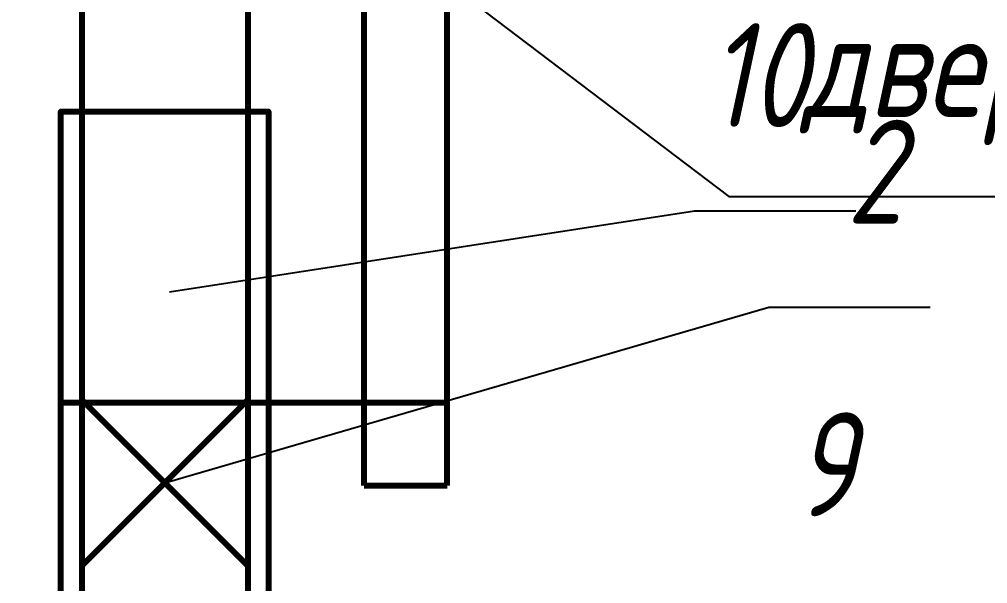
# Model space of a CAD drawing. Header units: millimetres. Extents: x -92220 to 11040, y -5929 to 27498.
# Drawn here: x 513 to 629.5, y 983 to 1050.9 of the extents above; entities that cross this region are included whole.
import ezdxf

# ---------------------------------------------------------------- set-up
doc = ezdxf.new("R2010")
doc.units = ezdxf.units.MM
for name, color, linetype in [('13 Канализация 2', 7, 'Continuous'), ('17 Конструкции 2', 7, 'Continuous'), ('29 Вода ветка 9', 7, 'Continuous'), ('30 Вода ветка 10', 7, 'Continuous')]:
    doc.layers.add(name, color=color, linetype=linetype)
doc.styles.add('ГОСТ-ISOCPEUR', font='isocpeui.ttf', dxfattribs={"width": 0.8})

# ---------------------------------------------------------------- blocks, each defined once
blk = doc.blocks.new('неподвижная опора')
at = {"color": 0, "lineweight": -2}
for p, q in [((-10, -10), (10, 10)), ((10, -10), (-10, 10))]:
    blk.add_line(p, q, dxfattribs=at)

msp = doc.modelspace()

# ---------------------------------------------------------------- hatches: boundary and pattern name
at = {"layer": '13 Канализация 2', "lineweight": -3}
h = msp.add_hatch(dxfattribs=at)
h.set_pattern_fill('ANSI31', color=256, scale=5, style=0)
edge = h.paths.add_edge_path()
edge.add_spline(control_points=[(628.42, 289.96), (628.41, 296.53), (627.79, 309.63), (625.11, 329.01), (620.85, 347.94), (613.29, 372.55), (600.72, 402.33), (582.09, 436.52), (561.13, 469.62), (531.71, 512.62), (502.02, 554.9), (475.9, 598.71), (458.4, 631.83), (442.6, 665.49), (428.34, 699.65), (415.48, 734.27), (399.96, 781.03), (383.26, 840.51), (366.29, 912.96), (346.31, 1010.82), (326.41, 1108.78), (307.34, 1206.59), (298.31, 1267.72), (293.74, 1316.59), (291.31, 1365.81), (292.25, 1402.84), (292.25, 1427.65)], knot_values=[0, 0, 0, 0, 19.727014, 39.263718, 58.613595, 77.881164, 116.445009, 155.330985, 194.563689, 233.934036, 311.640841, 349.454811, 386.860875, 423.995714, 460.969763, 497.872007, 534.771368, 608.741647, 683.117566, 757.9428, 908.373419, 983.002416, 1056.899524, 1093.609668, 1130.227868, 1204.665591, 1204.665591, 1204.665591, 1204.665591], degree=3, periodic=0)
edge.add_line((292.25, 1427.65), (277.75, 1427.65))
edge.add_spline(control_points=[(277.75, 1427.65), (277.75, 1402.52), (274.67, 1280.26), (340.08, 987.91), (400.95, 617.01), (613.92, 391.22), (613.92, 289.83)], knot_values=[0, 0, 0, 0, 75.401912, 366.059478, 892.491043, 1196.661394, 1196.661394, 1196.661394, 1196.661394], degree=3, periodic=0)
edge.add_line((613.92, 289.83), (628.42, 289.96))
h = msp.add_hatch(dxfattribs=at)
h.set_pattern_fill('ANSI31', color=256, scale=5, style=0)
edge = h.paths.add_edge_path()
edge.add_spline(control_points=[(664.91, 290.28), (664.91, 341.99), (628.23, 510.29), (522.3, 772.26), (425.22, 1009.27), (382.25, 1145.41), (382.25, 1173.33)], knot_values=[0, 0, 0, 0, 155.15014, 509.990275, 846.315293, 930.06842, 930.06842, 930.06842, 930.06842], degree=3, periodic=0)
edge.add_line((382.25, 1173.33), (367.75, 1173.33))
edge.add_spline(control_points=[(367.75, 1173.33), (367.75, 1168.03), (368.31, 1157.51), (371.26, 1136.93), (380.11, 1102.68), (396.54, 1055.79), (416.21, 1000.29), (443.73, 927.57), (479.58, 837.68), (523.56, 730.44), (559.23, 640.78), (585.78, 568.33), (604.38, 513.53), (621.24, 458.2), (633.73, 411.71), (641.83, 374.29), (646.56, 346.28), (649.66, 318.24), (650.42, 299.51), (650.42, 290.15)], knot_values=[0, 0, 0, 0, 15.907348, 31.557603, 62.293665, 121.816569, 180.558117, 238.945503, 355.06006, 470.884691, 586.666378, 644.51775, 702.358128, 760.231569, 818.048411, 846.692333, 875.078415, 903.208583, 931.274439, 931.274439, 931.274439, 931.274439], degree=3, periodic=0)
edge.add_line((650.42, 290.15), (664.91, 290.28))

# ---------------------------------------------------------------- linework, layer by layer
at = {"layer": '13 Канализация 2', "lineweight": 80}
for points, start_tangent, end_tangent in [([(277.75, 1427.65), (277.75, 1352.25), (320.83, 1064.81), (480.45, 563.16), (613.92, 289.83)], (0, -1), (0, -1)), ([(650.42, 290.15), (649.34, 318.2), (646.31, 346.16), (641.64, 374.16), (635.64, 402.17), (620.94, 458.09), (604.09, 513.45), (585.57, 568.25), (565.71, 622.59), (523.38, 730.35), (479.79, 837.66), (437.03, 945.61), (416.45, 1000.25), (396.66, 1055.56), (377.98, 1112.08), (370.73, 1141.95), (368.55, 1157.45), (367.75, 1173.33)], (0, 1), (0, 1)), ([(664.91, 290.28), (640.08, 443.43), (519.96, 777.32), (399.77, 1091.43), (382.25, 1173.33)], (0, 1), (0, 1))]:
    msp.add_spline(points, degree=3, dxfattribs=dict(at, start_tangent=start_tangent, end_tangent=end_tangent))
msp.add_open_spline([(292.25, 1427.65), (292.25, 1402.84), (291.31, 1365.81), (293.74, 1316.59), (298.31, 1267.72), (307.34, 1206.59), (326.41, 1108.78), (346.31, 1010.82), (366.29, 912.96), (383.26, 840.51), (399.96, 781.03), (415.48, 734.27), (428.34, 699.65), (442.6, 665.49), (458.4, 631.83), (475.9, 598.71), (502.02, 554.9), (531.71, 512.62), (561.13, 469.62), (582.09, 436.52), (600.72, 402.33), (613.29, 372.55), (620.85, 347.94), (625.11, 329.01), (627.79, 309.63), (628.41, 296.53), (628.42, 289.96)], degree=3, knots=[0, 0, 0, 0, 74.437722, 111.055923, 147.766067, 221.663174, 296.292172, 446.722791, 521.548025, 595.923944, 669.894223, 706.793584, 743.695828, 780.669877, 817.804716, 855.21078, 893.02475, 970.731554, 1010.101902, 1049.334606, 1088.220582, 1126.784427, 1146.051996, 1165.401873, 1184.938576, 1204.665591, 1204.665591, 1204.665591, 1204.665591], dxfattribs=at)
at = {"layer": '17 Конструкции 2'}
for p, q in [((450.27, 1141.87), (598.34, 1029.64)), ((598.34, 1029.64), (683.72, 1029.64))]:
    msp.add_line(p, q, dxfattribs=at)
at = {"layer": '29 Вода ветка 9', "color": 1, "lineweight": 80}
for points in [[(520.46, 1062.48), (520.46, 927.86)], [(540.46, 1062.48), (540.46, 927.86)]]:
    msp.add_lwpolyline(points, dxfattribs=at)
at = {"layer": '29 Вода ветка 9', "flags": 128}
msp.add_lwpolyline([(530.46, 995.17), (603.17, 1016.3), (622.59, 1016.3)], dxfattribs=at)
at = {"layer": '30 Вода ветка 10', "color": 5, "lineweight": 80}
for p, q in [((520.46, 1062.38), (520.46, 1039.86)), ((540.46, 1062.38), (540.46, 1039.86)), ((554.46, 994.86), (554.46, 1060.86)), ((564.46, 994.86), (564.46, 1060.86)), ((517.96, 1004.86), (564.46, 1004.86)), ((554.46, 994.86), (564.46, 994.86))]:
    msp.add_line(p, q, dxfattribs=at)
msp.add_lwpolyline([(542.96, 969.86), (517.96, 969.86), (517.96, 1039.86), (542.96, 1039.86)], close=True, dxfattribs=at)
at = {"layer": '30 Вода ветка 10', "flags": 128}
msp.add_lwpolyline([(531.02, 1018.16), (594.21, 1027.92), (613.64, 1027.92)], dxfattribs=at)

# ---------------------------------------------------------------- block references
at = {"layer": '29 Вода ветка 9', "color": 1, "lineweight": 80}
msp.add_blockref('неподвижная опора', (530.46, 995.17), dxfattribs=at)

# ---------------------------------------------------------------- texts
at = {"layer": '17 Конструкции 2', "insert": (607.23, 1035.81), "char_height": 12.5, "width": 83.0815, "attachment_point": 7, "style": 'ГОСТ-ISOCPEUR'}
msp.add_mtext('{упор для\\Pдверок}', dxfattribs=at)
at = {"layer": '29 Вода ветка 9', "linetype": 'Continuous', "style": 'ГОСТ-ISOCPEUR', "width": 0.8}
msp.add_text('2', height=12.5, dxfattribs=at).set_placement((612.51, 1026.36))
at = {"layer": '30 Вода ветка 10', "linetype": 'Continuous', "style": 'ГОСТ-ISOCPEUR', "width": 0.8}
for s, p in [('10', (595.9, 1037.99)), ('9', (606.16, 991.15))]:
    msp.add_text(s, height=12.5, dxfattribs=at).set_placement(p)

doc.saveas('drawing.dxf')
